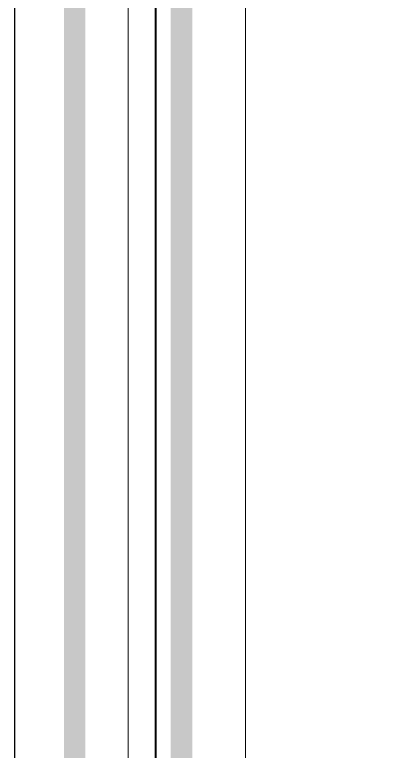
# Model space of a CAD drawing. Header units: millimetres. Extents: x -437359 to 106527, y -82378 to 117612.
# Drawn here: x -107776 to -98852, y 60552 to 77764 of the extents above; entities that cross this region are included whole.
import ezdxf

# ---------------------------------------------------------------- set-up
doc = ezdxf.new("R2010")
doc.units = ezdxf.units.MM
doc.layers.get('0').update_dxf_attribs({"color": 8})
for name, color, linetype, lineweight in [('road_mr', 8, 'Continuous', 0), ('Z-综合管架', 8, 'Continuous', 0), ('电缆通道', 8, 'Continuous', 30)]:
    doc.layers.add(name, color=color, linetype=linetype, lineweight=lineweight)
doc.linetypes.add('ZIGZAG', pattern='A,0.00254,-5.08,[131,ltypeshp.shx,S=5.08,R=0,X=-5.08,Y=0],-10.16,[131,ltypeshp.shx,S=5.08,R=180,X=5.08,Y=0],-5.08', length=20.32254)

msp = doc.modelspace()

# ---------------------------------------------------------------- linework, layer by layer
msp.add_lwpolyline([(-107776, 95370.1), (-33574.9, 95370.1), (-33574.9, 1605.7), (-107776, 1605.7)], close=True)
at = {"layer": 'road_mr'}
msp.add_lwpolyline([(-102375.7, 95370.1), (-102375.7, 50525.9)], dxfattribs=at)
at = {"layer": 'Z-综合管架', "linetype": 'ZIGZAG', "ltscale": 0.15}
msp.add_line((-105125.7, 95370.1), (-105125.7, 21947.8), dxfattribs=at)
at = {"layer": 'Z-综合管架', "const_width": 500}
msp.add_lwpolyline([(-106375.7, 95370.1), (-106375.7, 21947.8), (-103875.7, 21947.8), (-103875.7, 95370.1)], dxfattribs=at)
at = {"layer": '电缆通道', "ltscale": 0.35, "const_width": 50}
msp.add_lwpolyline([(-104478.9, 95370.1), (-104478.9, 46399.4)], dxfattribs=at)

doc.saveas('drawing.dxf')
